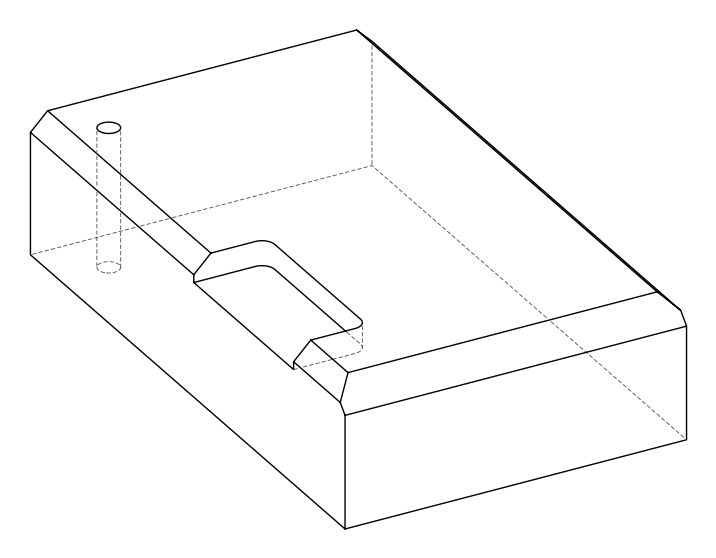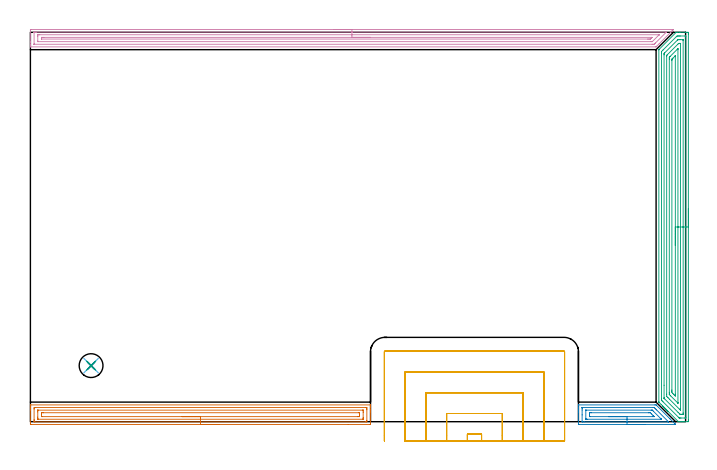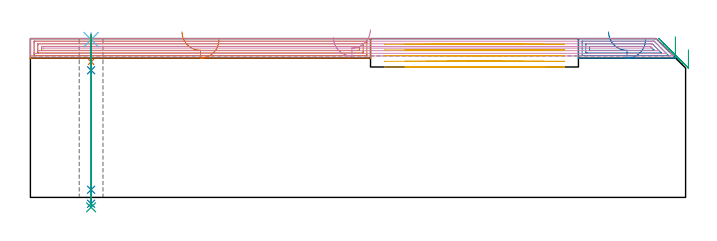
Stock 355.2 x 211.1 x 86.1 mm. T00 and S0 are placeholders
(PLAN: 9 operations, 5 tool changes, 39.9 min)
(1 AREA_MILL | FG_CHAMFER_SURFACE | UGT0205_001 | 6.15 min | 10701 mm3)
(2 AREA_MILL_1 | FG_CHAMFER_SURFACE_1 | UGT0205_001 | 1.77 min | 3559 mm3)
(3 AREA_MILL_2 | FG_CHAMFER_SURFACE_2 | UGT0205_001 | 10.12 min | 26379 mm3)
(4 AREA_MILL_3 | FG_CHAMFER_SURFACE_3 | UGT0205_001 | 11.2 min | 15125 mm3)
(5 MILL_SLOT | SLOT_PARTIAL_RECTANGULAR | UGT0201_133 | Follow Part, ap 3.75, ae 75% | 9.79 min | 78237 mm3)
(6 SPOT_DRILL | STEP1HOLE | NXT0321_9005460120000 | 0.03 min | 1 mm3)
(7 DRILL_BLIND_HOLE_INTO_CENTER | STEP1HOLE | NXT0301_055 | 0.06 min | 643 mm3)
(8 GUN_DRILL_THROUGH_HOLE | STEP1HOLE | UGT0307_005 | 0.44 min | 4008 mm3)
(9 DRILL_TO_ENLARGE_THROUGH_HOLE | STEP1HOLE | UGT0301_237 | 0.38 min | 6572 mm3)
(TOOL UGT0205_001 | Chamfer Mill 20 x 3 x 45 deg. | D20 FL50 Z2)
(TOOL UGT0201_133 | Carbide End Mill 15.0 | D15 FL30 Z4)
(TOOL NXT0321_9005460120000 | NC Spot Drill, 142deg, 12mm, Carbide, Uncoated | D12 PA142 FL30 Z2)
(TOOL NXT0301_055 | Carbide Drill 8.4mm [860.1-0840-042A1-MM 2214] | D8.4 PA140 FL61 Z2)
(TOOL UGT0307_005 | Gun Drill 8.3 mm | D8.3 PA130 FL24 Z1)
(TOOL UGT0301_237 | Twist Drill 12.9 mm | D12.9 PA118 FL97 Z2)
(OP 1 AREA_MILL)
G17 G21 G94 G90
T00 M6
G54
G17 G0 G90 X102.2 Y-1.5 S1061 M3
G43 Z96.1 H0
Z85.5
G94 G1 X102.162 Z84.628 F250.
X102.048 Z83.764
X101.859 Z82.912
X101.597 Z82.08
X101.263 Z81.274
X100.86 Z80.5
X100.392 Z79.764
X99.86 Z79.072
X99.271 Z78.429
X98.628 Z77.84
X97.936 Z77.308
X97.2 Z76.84
X96.426 Z76.437
X95.62 Z76.103
X94.788 Z75.841
X93.936 Z75.652
X93.072 Z75.538
X92.2 Z75.5
X0.62
X0.166 Y-1.496 Z75.502
X0.01 Y-1.492 Z75.506
X0.004 Y-1.048 Z75.949
X0. Y-0.437 Z76.561
Y6.004 Z82.998
Y6.544 Z83.541
Y6.885 Z83.881
Y7.426 Z84.422
Y7.767 Z84.762
Y8.449 Z85.448
Y8.75 Z85.75
X0.005 Y9.096 Z86.087
X0.008 Y9.097 Z86.088
X0.173 Y9.1 Z86.1
X184.227
X184.392 Y9.097 Z86.088
X184.395 Y9.096 Z86.087
X184.4 Y8.75 Z85.75
Y8.449 Z85.449
Y7.767 Z84.762
Y6.544 Z83.541
Y6.004 Z82.998
Y5.392 Z82.388
Y-1.048 Z75.949
X184.398 Y-1.32 Z75.677
X184.39 Y-1.492 Z75.506
X184.217 Y-1.499 Z75.499
X172.333 Y-1.5 Z75.5
X92.2
Y-0.086 Z76.914
X2.407 Y-0.085 Z76.915
X2.323
X2.036 Y-0.079 Z76.921
X2.01 Y0.015 Z77.015
X2.003 Y0.232 Z77.232
X2.001 Y0.715 Z77.715
X2. Y1.116 Z78.116
X2.001 Y6.885 Z83.885
X2.003 Y7.284 Z84.284
X2.011 Y7.679 Z84.679
X2.407 Y7.685 Z84.685
X2.489
X181.993
X182.077
X182.364 Y7.679 Z84.679
X182.39 Y7.585 Z84.585
X182.397 Y7.368 Z84.368
X182.399 Y6.885 Z83.885
X182.4 Y6.484 Z83.484
X182.399 Y0.715 Z77.715
X182.398 Y0.316 Z77.316
X182.389 Y-0.079 Z76.921
X181.993 Y-0.085 Z76.915
X181.911
X92.2 Y-0.086 Z76.914
Y1.328 Z78.328
X4.193 Y1.329 Z78.329
X4.103 Y1.33 Z78.33
X4.032 Y1.333 Z78.333
X4.016 Y1.335 Z78.335
X4.01 Y1.352 Z78.352
X4.006 Y1.406 Z78.406
X4.002 Y1.596 Z78.596
X4. Y1.787 Z78.787
Y2.478 Z79.478
Y5.313 Z82.313
X4.001 Y6.004 Z83.004
X4.003 Y6.192 Z83.192
X4.01 Y6.257 Z83.257
X4.014 Y6.265 Z83.265
X4.025 Y6.268 Z83.268
X4.058 Y6.27 Z83.27
X4.193 Y6.271 Z83.271
X180.206
X180.297 Y6.27 Z83.27
X180.368 Y6.267 Z83.267
X180.384 Y6.265 Z83.265
X180.39 Y6.248 Z83.248
X180.394 Y6.194 Z83.194
X180.398 Y6.004 Z83.004
X180.4 Y5.813 Z82.813
Y5.122 Z82.122
Y2.287 Z79.287
X180.399 Y1.596 Z78.596
X180.397 Y1.408 Z78.408
X180.39 Y1.343 Z78.343
X180.386 Y1.335 Z78.335
X180.375 Y1.332 Z78.332
X180.342 Y1.33 Z78.33
X180.206 Y1.329 Z78.329
X92.2 Y1.328 Z78.328
Y2.743 Z79.743
X6.605
X6.132 Y2.746 Z79.746
X6.024 Y2.749 Z79.749
X6.01 Y2.751 Z79.751
X6.007 Y2.771 Z79.771
X6.003 Y2.823 Z79.823
X6.001 Y2.926 Z79.926
X6. Y4.241 Z81.241
X6.002 Y4.672 Z81.672
X6.005 Y4.779 Z81.779
X6.01 Y4.832 Z81.832
X6.013 Y4.85 Z81.85
X6.042 Y4.852 Z81.852
X6.251 Y4.855 Z81.855
X6.874 Y4.857 Z81.857
X7.142
X177.795
X178.268 Y4.854 Z81.854
X178.376 Y4.851 Z81.851
X178.39 Y4.849 Z81.849
X178.393 Y4.829 Z81.829
X178.397 Y4.777 Z81.777
X178.399 Y4.674 Z81.674
X178.4 Y4.26 Z81.26
Y3.379 Z80.379
X178.398 Y2.928 Z79.928
X178.395 Y2.821 Z79.821
X178.39 Y2.768 Z79.768
X178.387 Y2.75 Z79.75
X178.359 Y2.748 Z79.748
X178.149 Y2.745 Z79.745
X177.526 Y2.743 Z79.743
X177.258
X92.2
X91.328 Z79.781
X90.463 Z79.895
X89.612 Z80.083
X88.78 Z80.346
X87.974 Z80.68
X87.2 Z81.082
X86.464 Z81.551
X85.772 Z82.082
X85.129 Z82.672
X84.54 Z83.315
X84.008 Z84.007
X83.54 Z84.743
X83.137 Z85.516
X82.803 Z86.322
X82.541 Z87.154
X82.352 Z88.006
X82.238 Z88.871
X82.2 Z89.743
G0 Z96.1
M5
M2
(OP 2 AREA_MILL_1)
G17 G21 G94 G90
T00 M6
G54
G17 G0 G90 X333.45 Y-1.5 S1061 M3
G43 Z96.1 H0
Z85.5
G94 G1 X333.412 Z84.628 F250.
X333.298 Z83.763
X333.109 Z82.912
X332.847 Z82.08
X332.513 Z81.274
X332.11 Z80.5
X331.642 Z79.764
X331.111 Z79.072
X330.521 Z78.429
X329.878 Z77.84
X329.186 Z77.308
X328.45 Z76.84
X327.676 Z76.437
X326.87 Z76.103
X326.038 Z75.841
X325.187 Z75.652
X324.322 Z75.538
X323.45 Z75.5
X297.661
X297.222 Y-1.495 Z75.503
X297.11 Y-1.491 Z75.505
X297.1 Y-1.374 Z75.623
Y5.122 Z82.116
Y5.773 Z82.77
Y6.004 Z83.001
Y6.655 Z83.651
Y6.885 Z83.881
Y7.347 Z84.346
X297.101 Y8.865 Z85.863
X297.11 Y9.094 Z86.092
X297.216 Y9.1 Z86.1
X338.568
X339.197 Y9.093 Z86.091
X339.211 Y9.089 Z86.089
X346.705 Y1.596 Z78.593
X349.35 Y-1.048 Z75.948
X349.536 Y-1.235 Z75.764
X349.665 Y-1.365 Z75.635
X349.781 Y-1.489 Z75.511
X349.787 Y-1.499 Z75.5
X323.45 Y-1.5
Y-0.086 Z76.914
X300.247
X299.44 Y-0.083 Z76.917
X299.353 Y-0.081 Z76.919
X299.11 Y-0.066 Z76.934
X299.107 Y0.003 Z77.003
X299.102 Y0.168 Z77.168
X299.1 Y3.696 Z80.696
Y6.34 Z83.34
Y7.222 Z84.222
X299.103 Y7.558 Z84.558
X299.106 Y7.654 Z84.654
X299.11 Y7.679 Z84.679
X299.114 Y7.681 Z84.681
X299.137 Y7.683 Z84.683
X299.238 Y7.685 Z84.685
X337.679
X337.761
X338.159 Y7.679 Z84.679
X338.568 Y7.279 Z84.279
X338.964 Y6.885 Z83.885
X339.457 Y6.393 Z83.393
X345.682 Y0.168 Z77.168
X345.846 Y0.001 Z77.001
X345.915 Y-0.073 Z76.927
X345.919 Y-0.081 Z76.919
X345.918 Y-0.082 Z76.918
X345.886 Y-0.084 Z76.916
X345.818 Y-0.085 Z76.915
X345.682 Y-0.086 Z76.914
X323.45
Y1.328 Z78.328
X302.107 Y1.329 Z78.329
X301.487
X301.218 Y1.333 Z78.333
X301.131 Y1.335 Z78.335
X301.11 Y1.343 Z78.343
X301.105 Y1.401 Z78.401
X301.102 Y1.479 Z78.479
X301.1 Y1.596 Z78.596
Y1.713 Z78.713
X301.101 Y6.12 Z83.12
X301.106 Y6.238 Z83.238
X301.11 Y6.266 Z83.266
X301.118 Y6.268 Z83.268
X301.151 Y6.27 Z83.27
X301.218 Y6.271 Z83.271
X336.52
X336.789 Y6.269 Z83.269
X337.059 Y6.264 Z83.264
X337.127 Y6.262 Z83.262
X337.166 Y6.228 Z83.228
X337.244 Y6.154 Z83.154
X337.397 Y6.004 Z83.004
X337.679 Y5.722 Z82.722
X341.803 Y1.596 Z78.596
X341.988 Y1.407 Z78.407
X342.05 Y1.339 Z78.339
Y1.335 Z78.335
X342.021 Y1.332 Z78.332
X341.956 Y1.33 Z78.33
X341.776 Y1.329 Z78.329
X341.506 Y1.328 Z78.328
X323.45
Y2.743 Z79.743
X303.618
X303.181 Y2.746 Z79.746
X303.134 Y2.748 Z79.748
X303.11 Y2.751 Z79.751
X303.108 Y2.784 Z79.784
X303.104 Y2.942 Z79.942
X303.1 Y3.257 Z80.257
Y3.359 Z80.359
Y4.138 Z81.138
Y4.241 Z81.241
X303.103 Y4.63 Z81.63
X303.108 Y4.825 Z81.825
X303.11 Y4.845 Z81.845
X303.124 Y4.85 Z81.85
X303.175 Y4.854 Z81.854
X303.265 Y4.856 Z81.856
X303.886 Y4.857 Z81.857
X304.153
X335.011
X335.28 Y4.856 Z81.856
X335.9 Y4.85 Z81.85
X336.099 Y4.841 Z81.841
X336.789 Y4.162 Z81.162
X337.592 Y3.359 Z80.359
X337.679 Y3.273 Z80.273
X338.006 Y2.939 Z79.939
X338.165 Y2.774 Z79.774
X338.187 Y2.748 Z79.748
X338.169 Y2.747 Z79.747
X338.123 Y2.745 Z79.745
X337.679 Y2.743 Z79.743
X337.411
X323.45
X322.579 Z79.781
X321.714 Z79.895
X320.862 Z80.083
X320.03 Z80.346
X319.224 Z80.68
X318.45 Z81.082
X317.714 Z81.551
X317.022 Z82.082
X316.379 Z82.672
X315.79 Z83.315
X315.259 Z84.007
X314.79 Z84.743
X314.387 Z85.516
X314.053 Z86.322
X313.791 Z87.154
X313.602 Z88.006
X313.488 Z88.871
X313.45 Z89.743
G0 Z96.1
M5
M2
(OP 3 AREA_MILL_2)
G17 G21 G94 G90
T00 M6
G54
G17 G0 G90 X356.7 Y115.55 S1061 M3
G43 Z96.1 H0
Z80.1
G94 G1 Y115.512 Z79.228 F250.
Y115.398 Z78.363
Y115.209 Z77.512
Y114.947 Z76.68
Y114.613 Z75.874
Y114.21 Z75.1
Y113.741 Z74.364
Y113.21 Z73.672
Y112.621 Z73.029
Y111.978 Z72.44
Y111.286 Z71.908
Y110.55 Z71.44
Y109.776 Z71.037
Y108.97 Z70.703
Y108.138 Z70.441
Y107.286 Z70.252
Y106.422 Z70.138
Y105.55 Z70.1
Y1.016
X356.699 Y0.614 Z70.101
X356.694 Y0.128 Z70.103
X356.691 Y0.009 Z70.105
X356.214 Y0. Z70.582
X354.446 Z72.349
X353.894 Z72.903
X353.562 Z73.234
X353.01 Z73.787
X352.678 Z74.117
X351.683 Z75.116
X351.352 Y0.007 Z75.447
X351.303 Y0.009 Z75.497
X351.159 Y0.142 Z75.641
X351.132 Y0.168 Z75.668
X345.773 Y5.526 Z81.025
X345.606 Y5.691 Z81.188
X345.443 Y5.856 Z81.355
X345.327 Y5.973 Z81.471
X345.164 Y6.133 Z81.631
X345.005 Y6.294 Z81.792
X344.88 Y6.419 Z81.918
X344.722 Y6.575 Z82.073
X344.568 Y6.731 Z82.23
X344.433 Y6.866 Z82.364
X344.28 Y7.017 Z82.515
X344.13 Y7.169 Z82.667
X343.987 Y7.312 Z82.811
X343.838 Y7.46 Z82.957
X343.693 Y7.606 Z83.105
X343.54 Y7.759 Z83.257
X343.396 Y7.902 Z83.399
X343.255 Y8.044 Z83.542
X343.094 Y8.205 Z83.704
X342.954 Y8.344 Z83.841
X342.818 Y8.481 Z83.98
X342.647 Y8.652 Z84.151
X341.943 Y9.356 Z84.855
X340.861 Y10.438 Z85.936
X340.731 Y10.573 Z86.066
X340.705 Y10.605 Z86.09
X340.7 Y10.883 Z86.1
Y201.555
X340.704 Y201.695 Z86.089
X340.741 Y201.739 Z86.054
X340.851 Y201.852 Z85.947
X349.932 Y210.932 Z76.866
X350.026 Y211.024 Z76.773
X350.095 Y211.09 Z76.704
X350.69 Y211.1 Z76.11
X352.126 Z74.671
X355.33 Z71.466
X355.938 Z70.859
X356.214 Y211.097 Z70.583
X356.691 Y211.091 Z70.105
X356.695 Y210.972 Z70.103
X356.699 Y210.486 Z70.101
X356.7 Y209.994 Z70.1
Y105.55
X355.286 Z71.514
X355.285 Y2.188 Z71.515
X355.284 Y2.082 Z71.516
X355.281 Y2.03 Z71.519
X355.28 Y2.012 Z71.52
X355.238 Y2.01 Z71.562
X354.84 Y2.002 Z71.96
X352.678 Y2.001 Z74.122
X352.188 Y2.002 Z74.612
X351.794 Y2.01 Z75.006
X351.741 Y2.02 Z75.059
X351.686 Y2.071 Z75.114
X351.574 Y2.179 Z75.226
X351.35 Y2.4 Z75.45
X342.954 Y10.796 Z83.846
X342.423 Y11.331 Z84.377
X342.242 Y11.52 Z84.558
X342.121 Y11.654 Z84.679
X342.114 Y12.224 Z84.686
Y199.769
X342.12 Y200.612 Z84.68
X342.121 Y200.662 Z84.679
X342.979 Y201.53 Z83.821
X350.15 Y208.7 Z76.65
X350.538 Y209.076 Z76.262
X350.91 Y209.09 Z75.89
X351.4 Y209.098 Z75.4
X351.794 Y209.099 Z75.006
X352.282 Y209.1 Z74.518
X354.935 Y209.099 Z71.865
X355.168 Y209.094 Z71.632
X355.277 Y209.09 Z71.523
X355.285 Y208.745 Z71.515
Y208.7
X355.286 Y105.55 Z71.514
X353.872 Z72.928
X353.871 Y4.767 Z72.929
X353.869 Y4.186 Z72.931
X353.867 Y4.031 Z72.933
X353.865 Y4.017 Z72.935
X353.855 Y4.01 Z72.945
X353.808 Y4.005 Z72.992
X353.745 Y4.001 Z73.055
X353.562 Y4. Z73.238
X352.862 Y4.001 Z73.938
X352.678 Y4.004 Z74.122
X352.494 Y4.01 Z74.306
X352.182 Y4.029 Z74.618
X352.016 Y4.186 Z74.784
X351.794 Y4.406 Z75.006
X351.12 Y5.079 Z75.68
X343.838 Y12.361 Z82.962
X343.652 Y12.551 Z83.148
X343.56 Y12.648 Z83.24
X343.54 Y12.671 Z83.26
X343.535 Y12.716 Z83.265
X343.533 Y12.804 Z83.267
X343.529 Y13.117 Z83.271
X343.528 Y19.769 Z83.272
X343.529 Y198.876 Z83.271
X343.53 Y199.188 Z83.27
X343.533 Y199.479 Z83.267
X343.536 Y199.619 Z83.264
X343.672 Y199.769 Z83.128
X343.754 Y199.854 Z83.046
X343.838 Y199.939 Z82.962
X350.862 Y206.962 Z75.938
X350.91 Y207.007 Z75.89
X351. Y207.089 Z75.8
X351.085 Y207.092 Z75.715
X351.26 Y207.096 Z75.54
X351.61 Y207.1 Z75.19
X351.794 Z75.006
X352.493 Z74.307
X353.378 Z73.422
X353.562 Y207.098 Z73.238
X353.746 Y207.094 Z73.054
X353.863 Y207.09 Z72.937
X353.866 Y207.017 Z72.934
X353.869 Y206.914 Z72.931
X353.871 Y206.601 Z72.929
X353.872 Y105.55 Z72.928
X352.457 Z74.343
Y7.089
X352.455 Y6.866 Z74.345
X352.45 Y6.202 Z74.35
X351.794 Y6.855 Z75.006
X346.425 Y12.224 Z80.375
X345.606 Y13.045 Z81.194
X345.537 Y13.117 Z81.263
X344.95 Y13.78 Z81.85
X344.943 Y14.903 Z81.857
Y197.983
X344.944 Y198.318 Z81.856
X344.947 Y198.485 Z81.853
X344.95 Y198.567 Z81.85
X344.957 Y198.597 Z81.843
X344.977 Y198.619 Z81.823
X345.225 Y198.876 Z81.575
X350.91 Y204.56 Z75.89
X351.195 Y204.84 Z75.605
X351.397 Y205.036 Z75.403
X351.474 Y205.09 Z75.326
X351.821 Y205.1 Z74.979
X352.228 Y205.096 Z74.572
X352.431 Y205.092 Z74.369
X352.451 Y205.09 Z74.349
X352.453 Y205.075 Z74.347
X352.456 Y205.038 Z74.344
X352.457 Y204.985 Z74.343
Y105.55
X351.043 Z75.757
Y10.304
X351.04 Y10.169 Z75.76
X351.036 Y10.082 Z75.764
X351.035 Y10.075 Z75.765
X351.024 Y10.082 Z75.776
X350.993 Y10.108 Z75.807
X350.91 Y10.189 Z75.89
X347.088 Y14.01 Z79.712
X346.49 Y14.611 Z80.31
X346.42 Y14.686 Z80.38
X346.386 Y14.725 Z80.414
X346.364 Y14.772 Z80.436
X346.36 Y14.903 Z80.44
X346.358 Y15.036 Z80.442
X346.357 Y15.796 Z80.443
Y15.931
Y196.331
X346.358 Y197.09 Z80.442
X346.359 Y197.222 Z80.441
X346.364 Y197.358 Z80.436
X346.377 Y197.567 Z80.423
X346.49 Y197.687 Z80.31
X346.636 Y197.836 Z80.164
X346.781 Y197.983 Z80.019
X350.633 Y201.835 Z76.167
X350.91 Y202.108 Z75.89
X351.004 Y202.198 Z75.796
X351.029 Y202.22 Z75.771
X351.036 Y202.138 Z75.764
X351.039 Y201.959 Z75.761
X351.042 Y201.69 Z75.758
X351.043 Y105.55 Z75.757
X349.629 Z77.171
Y14.903
X349.627 Y14.413 Z77.173
X349.623 Y14.01 Z77.177
X349.621 Y13.938 Z77.179
X349.542 Y14.01 Z77.258
X349.142 Y14.407 Z77.658
X348.646 Y14.903 Z78.154
X348.258 Y15.3 Z78.542
X347.778 Y15.796 Z79.022
X347.774 Y16.286 Z79.026
X347.772 Y16.689 Z79.028
X347.771 Y17.181 Z79.029
X347.772 Y195.795 Z79.028
X347.773 Y196.197 Z79.027
X347.776 Y196.442 Z79.024
X347.778 Y196.501 Z79.022
X347.8 Y196.54 Z79.
X347.858 Y196.601 Z78.942
X348.258 Y197.01 Z78.542
X348.297 Y197.05 Z78.503
X349.535 Y198.286 Z77.265
X349.584 Y198.332 Z77.216
X349.619 Y198.36 Z77.181
X349.623 Y198.361 Z77.177
X349.624 Y198.353 Z77.176
X349.628 Y198.235 Z77.172
X349.629 Y198.101 Z77.171
Y197.983
Y105.55
Y104.678 Z77.209
Y103.813 Z77.323
Y102.962 Z77.512
Y102.13 Z77.774
Y101.324 Z78.108
Y100.55 Z78.511
Y99.814 Z78.98
Y99.122 Z79.511
Y98.479 Z80.1
Y97.89 Z80.743
Y97.358 Z81.435
Y96.89 Z82.171
Y96.487 Z82.945
Y96.153 Z83.751
Y95.891 Z84.583
Y95.702 Z85.435
Y95.588 Z86.3
Y95.55 Z87.171
G0 Z96.1
M5
M2
(OP 4 AREA_MILL_3)
G17 G21 G94 G90
T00 M6
G54
G17 G0 G90 X164.3 Y212.6 S1061 M3
G43 Z96.1 H0
Z86.7
G94 G1 X164.338 Z85.828 F250.
X164.452 Z84.964
X164.641 Z84.112
X164.903 Z83.28
X165.237 Z82.474
X165.64 Z81.7
X166.108 Z80.964
X166.64 Z80.272
X167.229 Z79.629
X167.872 Z79.04
X168.564 Z78.508
X169.3 Z78.04
X170.074 Z77.637
X170.88 Z77.303
X171.712 Z77.041
X172.564 Z76.852
X173.428 Z76.738
X174.3 Z76.7
X348.582 Y212.599 Z76.699
X348.583 Y212.595 Z76.704
X348.582 Y212.585 Z76.714
X348.439 Y212.439 Z76.86
X348.326 Y212.325 Z76.974
X347.831 Y211.829 Z77.466
X347.68 Y211.679 Z77.619
X347.54 Y211.539 Z77.758
X347.395 Y211.392 Z77.903
X347.253 Y211.252 Z78.046
X347.094 Y211.093 Z78.205
X346.958 Y210.956 Z78.34
X340.845 Y204.845 Z84.455
X339.535 Y203.535 Z85.764
X339.504 Y203.503 Z85.796
X339.271 Y203.273 Z86.024
X339.194 Y203.203 Z86.089
X339.057 Y203.2 Z86.1
X0.166
X0.01 Y203.202 Z86.088
X0.003 Y203.322 Z85.97
X0. Y203.45 Z85.85
Y203.756 Z85.543
Y204.408 Z84.887
Y205.606 Z83.69
Y206.154 Z83.14
Y212.266 Z77.032
X0.004 Y212.543 Z76.754
X0.01 Y212.592 Z76.705
X0.061 Y212.599 Z76.699
X0.613 Y212.6 Z76.7
X174.3
Y211.186 Z78.114
X344.22 Y211.185 Z78.115
X344.415
X344.63 Y211.182 Z78.118
X344.712 Y211.179 Z78.121
X344.676 Y211.138 Z78.162
X344.515 Y210.968 Z78.332
X344.415 Y210.865 Z78.435
X338.831 Y205.281 Z84.019
X338.5 Y204.953 Z84.347
X338.164 Y204.621 Z84.679
X337.948 Y204.619 Z84.681
X337.271 Y204.615 Z84.685
X337.06 Y204.614 Z84.686
X2.187 Y204.615 Z84.685
X2.051 Y204.616 Z84.684
X2.018 Y204.619 Z84.681
X2.01 Y204.622 Z84.678
X2.006 Y204.63 Z84.67
X2.003 Y204.658 Z84.642
X2. Y204.797 Z84.503
Y210.909 Z78.391
X2.002 Y211.039 Z78.261
X2.007 Y211.143 Z78.157
X2.01 Y211.173 Z78.127
X2.02 Y211.179 Z78.121
X2.059 Y211.181 Z78.119
X2.399 Y211.185 Z78.115
X2.611
X3.292 Y211.186 Z78.114
X174.3
Y209.772 Z79.528
X340.715 Y209.771 Z79.529
X340.759
X340.843 Y209.767 Z79.533
X340.85 Y209.765 Z79.535
X340.848 Y209.757 Z79.543
X340.843 Y209.744 Z79.556
X340.794 Y209.694 Z79.606
X340.747 Y209.646 Z79.654
X337.255 Y206.154 Z83.146
X337.156 Y206.06 Z83.24
X337.133 Y206.042 Z83.258
X337.121 Y206.036 Z83.264
X337.062 Y206.033 Z83.267
X336.891 Y206.03 Z83.27
X336.634 Y206.029 Z83.271
X336.506
X4.185
X4.057 Y206.031 Z83.269
X4.022 Y206.034 Z83.266
X4.01 Y206.036 Z83.264
X4.007 Y206.046 Z83.254
X4.002 Y206.094 Z83.206
X4.001 Y206.154 Z83.146
X4. Y206.335 Z82.965
Y208.954 Z80.346
X4.008 Y209.646 Z79.654
X4.01 Y209.735 Z79.565
X4.022 Y209.765 Z79.535
X4.061 Y209.767 Z79.533
X4.185 Y209.769 Z79.531
X4.95 Y209.771 Z79.529
X5.078 Y209.772
X174.3 Z79.528
Y208.357 Z80.943
X336.804
X336.9 Y208.356 Z80.944
X336.94 Y208.354 Z80.946
X336.989 Y208.351 Z80.949
X336.96 Y208.317 Z80.983
X336.905 Y208.258 Z81.042
X336.551 Y207.9 Z81.4
X336.466 Y207.814 Z81.486
X336.378 Y207.727 Z81.573
X336.135 Y207.493 Z81.807
X336.099 Y207.46 Z81.84
X336.057 Y207.45 Z81.85
X335.949 Y207.447 Z81.853
X335.485 Y207.444 Z81.856
X335.06 Y207.443 Z81.857
X334.592
X6.135
X6.09 Y207.444 Z81.856
X6.044 Y207.446 Z81.854
X6.014 Y207.449 Z81.851
X6.01 Y207.487 Z81.813
X6. Y207.871 Z81.429
X6.001 Y207.9 Z81.4
X6.008 Y208.322 Z80.978
X6.009 Y208.344 Z80.956
X6.035 Y208.35 Z80.95
X6.116 Y208.354 Z80.946
X6.24 Y208.356 Z80.944
X7.289 Y208.357 Z80.943
X174.3
X175.172 Z80.981
X176.036 Z81.095
X176.888 Z81.283
X177.72 Z81.546
X178.526 Z81.88
X179.3 Z82.282
X180.036 Z82.751
X180.728 Z83.282
X181.371 Z83.872
X181.96 Z84.515
X182.492 Z85.207
X182.96 Z85.943
X183.363 Z86.717
X183.697 Z87.522
X183.959 Z88.355
X184.148 Z89.206
X184.262 Z90.071
X184.3 Z90.943
G0 Z96.1
M5
M2
(OP 5 MILL_SLOT)
G17 G21 G94 G90
T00 M6
G54
G17 G0 G90 X244.609 Y-10.5 S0 M3
G43 Z96.1 H0
Z83.02
G94 G1 X244.6 Y-7.5 F250.
Y-7.368 F500.
Y-6.8
X236.9
Y-7.368
Y-7.5
X236.891 Y-10.5 F250.
X255.862
X255.85 Y-7.5
Y-7.368 F500.
Y4.45
X225.65
Y-7.368
Y-7.5
X225.638 Y-10.5 F250.
X267.118
X267.1 Y-7.5
Y-7.368 F500.
Y15.7
X214.4
Y-7.368
Y-7.5
X214.382 Y-10.5 F250.
X278.386
X278.351 Y-7.5
X278.35 Y-7.368 F500.
Y26.95
X203.15
Y-7.368
X203.149 Y-7.5
X203.114 Y-10.5 F250.
X289.6 Y-10.368
Y-7.368
Y37.9 F500.
G3 X289.3 Y38.2 R0.3
G1 X192.2
G3 X191.9 Y37.9 R0.3
G1 Y-7.368
Y-10.368 F250.
G0 X244.6 Y-10.5 Z79.94
G1 Y-7.5
Y-6.8 F500.
X236.9
Y-7.5
Y-10.5 F250.
X255.85
Y-7.5
Y4.45 F500.
X225.65
Y-7.5
Y-10.5 F250.
X267.1
Y-7.5
Y15.7 F500.
X214.4
Y-7.5
Y-10.5 F250.
X278.35
Y-7.5
Y26.95 F500.
X203.15
Y-7.5
Y-10.5 F250.
X289.6
Y-7.5
Y37.9 F500.
G3 X289.3 Y38.2 R0.3
G1 X192.2
G3 X191.9 Y37.9 R0.3
G1 Y-7.5
Y-10.5 F250.
G0 X244.6 Z76.86
G1 Y-7.5
Y-6.8 F500.
X236.9
Y-7.5
Y-10.5 F250.
X255.85
Y-7.5
Y4.45 F500.
X225.65
Y-7.5
Y-10.5 F250.
X267.1
Y-7.5
Y15.7 F500.
X214.4
Y-7.5
Y-10.5 F250.
X278.35
Y-7.5
Y26.95 F500.
X203.15
Y-7.5
Y-10.5 F250.
X289.6
Y-7.5
Y37.9 F500.
G3 X289.3 Y38.2 R0.3
G1 X192.2
G3 X191.9 Y37.9 R0.3
G1 Y-7.5
Y-10.5 F250.
G0 X244.6 Z73.78
G1 Y-7.5
Y-6.8 F500.
X236.9
Y-7.5
Y-10.5 F250.
X255.85
Y-7.5
Y4.45 F500.
X225.65
Y-7.5
Y-10.5 F250.
X267.1
Y-7.5
Y15.7 F500.
X214.4
Y-7.5
Y-10.5 F250.
X278.35
Y-7.5
Y26.95 F500.
X203.15
Y-7.5
Y-10.5 F250.
X289.6
Y-7.5
Y37.9 F500.
G3 X289.3 Y38.2 R0.3
G1 X192.2
G3 X191.9 Y37.9 R0.3
G1 Y-7.5
Y-10.5 F250.
G0 X244.6 Z70.7
G1 Y-7.5
Y-6.8 F500.
X236.9
Y-7.5
Y-10.5 F250.
X255.85
Y-7.5
Y4.45 F500.
X225.65
Y-7.5
Y-10.5 F250.
X267.1
Y-7.5
Y15.7 F500.
X214.4
Y-7.5
Y-10.5 F250.
X278.35
Y-7.5
Y26.95 F500.
X203.15
Y-7.5
Y-10.5 F250.
X289.6
Y-7.5
Y37.9 F500.
G3 X289.3 Y38.2 R0.3
G1 X192.2
G3 X191.9 Y37.9 R0.3
G1 Y-7.5
Y-10.5 F250.
G0 Z96.1
M5
M2
(OP 6 SPOT_DRILL)
G17 G21 G94 G90
T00 M6
G54
G17 G0 G90 X32.9 Y30.4 S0 M3
G43 Z96.1 H0
G94 G81 G98 Z85.545 F250. R89.1
G80
M5
M2
(OP 7 DRILL_BLIND_HOLE_INTO_CENTER)
G17 G21 G94 G90
T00 M6
G54
G17 G0 G90 X32.9 Y30.4 S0 M3
G43 Z96.1 H1
G94 G81 G98 Z73.5 F250. R88.1
G80
M5
M2
(OP 8 GUN_DRILL_THROUGH_HOLE)
G17 G21 G94 G90
T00 M6
G54
G17 G0 G90 X32.9 Y30.4 M8
G43 Z96.1 H0
Z83.234
S716 M3
G94 G1 Z68.925 F125. M26
G4 X.084
Z4.15 F250.
G4 X.084
Z-3.435 F125.
G4 X.084
M5
M9
G0 Z83.234
Z96.1
M2
(OP 9 DRILL_TO_ENLARGE_THROUGH_HOLE)
G17 G21 G94 G90
T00 M6
G54
G17 G0 G90 X32.9 Y30.4 S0 M3
G43 Z96.1 H0
G94 G73 G98 Z-5.376 F250. Q11.434 R88.1
G80
M5
M2
